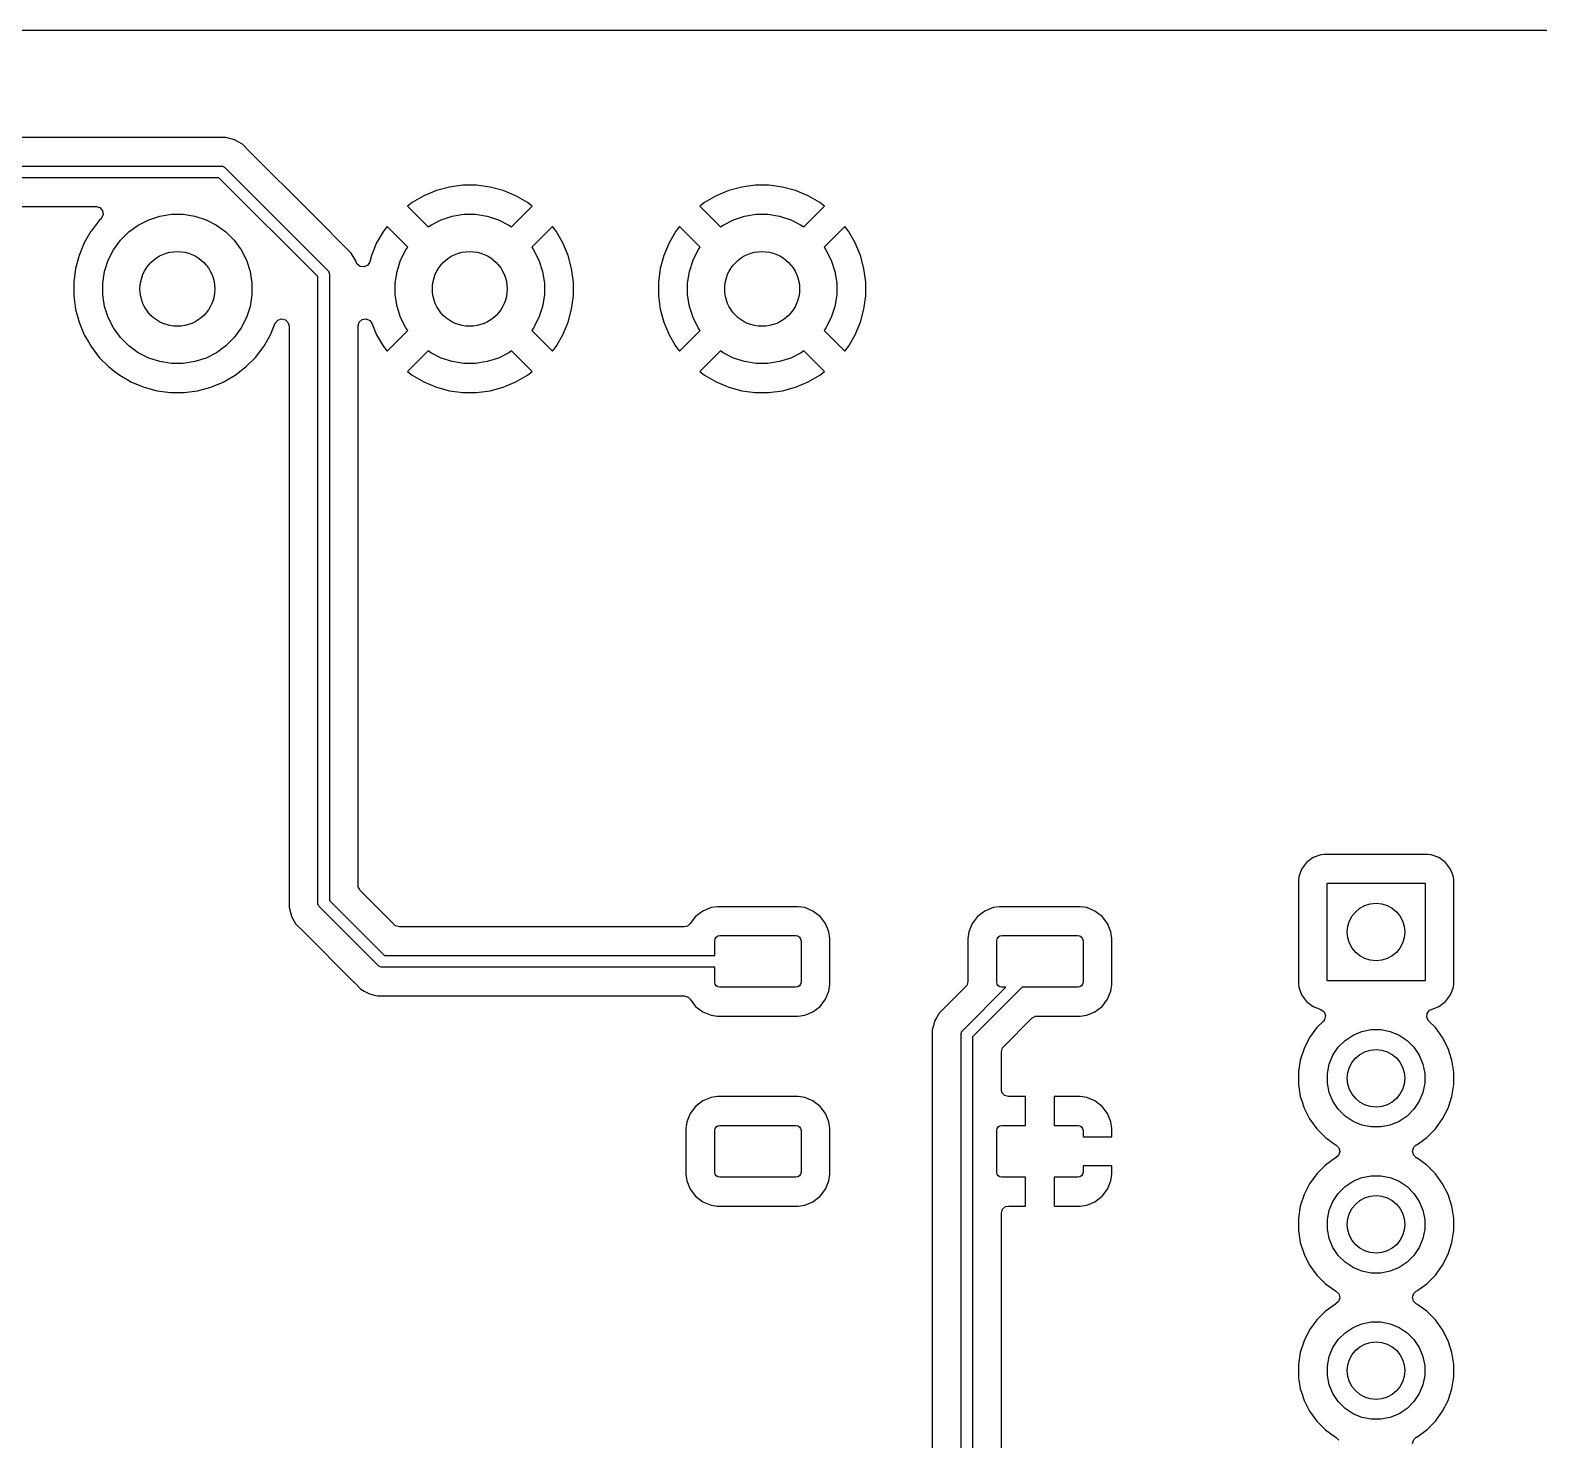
# Model space of a CAD drawing. Extents: x 82 to 229, y -139 to -91.
# Drawn here: x 137.4 to 163.61, y -115 to -90.5 of the extents above; entities that cross this region are included whole.
import ezdxf

# ---------------------------------------------------------------- set-up
doc = ezdxf.new("R2010")
doc.units = 0
doc.layers.add('BLACK', color=7, linetype='CONTINUOUS')

msp = doc.modelspace()

# ---------------------------------------------------------------- linework, layer by layer
at = {"layer": 'BLACK', "linetype": 'CONTINUOUS'}
for p, q in [((102.74, -90.5005), (229.3755, -90.5005)), ((140.629331, -92.3635), (126.832669, -92.3635)), ((140.629347, -92.363499), (140.629331, -92.3635)), ((140.636943, -92.363499), (140.629347, -92.363499)), ((140.795057, -92.363499), (140.636943, -92.363499)), ((140.947785, -92.404423), (140.795057, -92.363499)), ((140.9979, -92.433358), (140.947785, -92.404423)), ((140.997904, -92.433359), (140.9979, -92.433358)), ((140.997904, -92.43336), (140.997904, -92.433359)), ((141.084716, -92.48348), (140.997904, -92.43336)), ((141.084717, -92.483481), (141.084716, -92.48348)), ((141.203588, -92.602352), (141.084717, -92.483481)), ((141.20359, -92.602355), (141.203588, -92.602352)), ((142.295591, -93.694355), (141.20359, -92.602355)), ((126.746, -92.864), (140.716, -92.864)), ((140.716, -92.864), (140.735509, -92.865921)), ((140.735509, -92.865921), (140.771557, -92.880853)), ((140.771557, -92.880853), (140.786711, -92.893289)), ((140.786711, -92.893289), (142.564711, -94.67129)), ((140.674578, -93.064), (126.787422, -93.064)), ((142.394, -94.783421), (140.674578, -93.064)), ((144.454162, -93.28787), (144.23618, -93.37816)), ((144.682085, -93.226799), (144.454162, -93.28787)), ((144.916014, -93.196), (144.682085, -93.226799)), ((145.151985, -93.196), (144.916014, -93.196)), ((145.385914, -93.226799), (145.151985, -93.196)), ((145.613838, -93.28787), (145.385914, -93.226799)), ((145.831819, -93.37816), (145.613836, -93.28787)), ((145.613836, -93.28787), (145.613838, -93.28787)), ((149.534162, -93.28787), (149.31618, -93.37816)), ((149.762085, -93.226799), (149.534162, -93.28787)), ((149.996014, -93.196), (149.762085, -93.226799)), ((150.231985, -93.196), (149.996014, -93.196)), ((150.465914, -93.226799), (150.231985, -93.196)), ((150.693838, -93.28787), (150.465914, -93.226799)), ((150.911819, -93.37816), (150.693836, -93.28787)), ((150.693836, -93.28787), (150.693838, -93.28787)), ((136.288154, -93.5645), (138.539846, -93.5645)), ((138.539846, -93.5645), (138.606885, -93.584185)), ((144.031818, -93.49615), (143.950275, -93.55872)), ((143.950275, -93.55872), (143.950275, -93.558721)), ((143.950275, -93.558721), (144.310947, -93.919393)), ((144.031828, -93.496144), (144.031818, -93.49615)), ((144.236171, -93.378165), (144.031828, -93.496144)), ((144.23618, -93.37816), (144.236171, -93.378165)), ((145.757051, -93.919393), (146.117723, -93.558721)), ((145.831828, -93.378165), (145.831819, -93.37816)), ((146.036171, -93.496144), (145.831828, -93.378165)), ((146.036172, -93.496145), (146.036171, -93.496144)), ((146.117723, -93.558721), (146.036172, -93.496145)), ((149.111818, -93.49615), (149.030275, -93.55872)), ((149.030275, -93.55872), (149.030275, -93.558721)), ((149.030275, -93.558721), (149.390947, -93.919393)), ((149.111828, -93.496144), (149.111818, -93.49615)), ((149.316171, -93.378165), (149.111828, -93.496144)), ((149.31618, -93.37816), (149.316171, -93.378165)), ((150.837051, -93.919393), (151.197723, -93.558721)), ((150.911828, -93.378165), (150.911819, -93.37816)), ((151.116171, -93.496144), (150.911828, -93.378165)), ((151.116172, -93.496145), (151.116171, -93.496144)), ((151.197723, -93.558721), (151.116172, -93.496145)), ((138.597406, -93.806302), (138.45373, -93.993545)), ((138.597412, -93.806295), (138.597406, -93.806302)), ((138.627527, -93.776181), (138.597412, -93.806295)), ((138.606885, -93.584185), (138.65264, -93.636989)), ((138.633559, -93.769703), (138.627527, -93.776181)), ((138.662584, -93.706147), (138.633559, -93.769703)), ((138.65264, -93.636989), (138.662584, -93.706147)), ((139.274752, -93.887568), (139.456512, -93.794957)), ((139.456512, -93.794957), (139.650521, -93.731919)), ((139.650521, -93.731919), (139.852003, -93.700007)), ((139.852003, -93.700007), (140.055997, -93.700007)), ((140.055997, -93.700007), (140.257479, -93.731919)), ((140.257479, -93.731919), (140.451488, -93.794957)), ((140.451488, -93.794957), (140.633248, -93.887568)), ((142.974518, -94.373282), (142.295591, -93.694355)), ((144.354752, -93.887568), (144.536512, -93.794957)), ((144.536512, -93.794957), (144.730521, -93.731919)), ((144.730521, -93.731919), (144.932003, -93.700007)), ((144.932003, -93.700007), (145.135997, -93.700007)), ((145.135997, -93.700007), (145.337479, -93.731919)), ((145.337479, -93.731919), (145.531488, -93.794957)), ((145.531488, -93.794957), (145.713248, -93.887568)), ((149.434752, -93.887568), (149.616512, -93.794957)), ((149.616512, -93.794957), (149.810521, -93.731919)), ((149.810521, -93.731919), (150.012003, -93.700007)), ((150.012003, -93.700007), (150.215997, -93.700007)), ((150.215997, -93.700007), (150.417479, -93.731919)), ((150.417479, -93.731919), (150.611488, -93.794957)), ((150.611488, -93.794957), (150.793248, -93.887568)), ((138.446014, -94.006909), (138.335719, -94.197943)), ((138.453727, -93.99355), (138.446014, -94.006909)), ((138.45373, -93.993545), (138.453727, -93.993549)), ((138.453727, -93.993549), (138.453727, -93.99355)), ((138.965472, -94.151718), (139.109718, -94.007472)), ((139.109718, -94.007472), (139.274752, -93.887568)), ((140.633248, -93.887568), (140.798282, -94.007472)), ((140.798282, -94.007472), (140.942528, -94.151718)), ((143.534144, -93.993828), (143.416165, -94.198171)), ((143.53415, -93.993818), (143.534144, -93.993828)), ((143.59672, -93.912275), (143.53415, -93.993818)), ((143.596721, -93.912275), (143.59672, -93.912275)), ((143.957393, -94.272947), (143.596721, -93.912275)), ((144.310947, -93.919393), (144.354752, -93.887568)), ((145.713248, -93.887568), (145.757051, -93.919393)), ((146.471277, -93.912275), (146.110605, -94.272946)), ((146.533854, -93.993827), (146.471277, -93.912275)), ((146.533855, -93.993828), (146.533854, -93.993827)), ((146.651834, -94.198171), (146.533855, -93.993828)), ((148.614144, -93.993828), (148.496165, -94.198171)), ((148.61415, -93.993818), (148.614144, -93.993828)), ((148.67672, -93.912275), (148.61415, -93.993818)), ((148.676721, -93.912275), (148.67672, -93.912275)), ((149.037393, -94.272947), (148.676721, -93.912275)), ((149.390947, -93.919393), (149.434752, -93.887568)), ((150.793248, -93.887568), (150.837051, -93.919393)), ((151.551277, -93.912275), (151.190605, -94.272946)), ((151.613854, -93.993827), (151.551277, -93.912275)), ((151.613855, -93.993828), (151.613854, -93.993827)), ((151.731834, -94.198171), (151.613855, -93.993828)), ((138.335714, -94.197954), (138.245394, -94.416006)), ((138.335719, -94.197943), (138.335714, -94.197954)), ((138.752957, -94.498512), (138.845568, -94.316752)), ((138.845568, -94.316752), (138.965472, -94.151718)), ((140.942528, -94.151718), (141.062432, -94.316752)), ((141.062432, -94.316752), (141.155043, -94.498512)), ((143.41616, -94.19818), (143.325871, -94.41616)), ((143.416165, -94.198171), (143.41616, -94.19818)), ((143.832957, -94.498512), (143.925568, -94.316752)), ((143.925568, -94.316752), (143.957393, -94.272947)), ((146.110605, -94.272946), (146.142432, -94.316752)), ((146.142432, -94.316752), (146.235043, -94.498512)), ((146.651839, -94.19818), (146.651834, -94.198171)), ((146.742129, -94.416162), (146.651839, -94.19818)), ((148.49616, -94.19818), (148.40587, -94.416162)), ((148.496165, -94.198171), (148.49616, -94.19818)), ((148.912957, -94.498512), (149.005568, -94.316752)), ((149.005568, -94.316752), (149.037393, -94.272947)), ((151.190605, -94.272946), (151.222432, -94.316752)), ((151.222432, -94.316752), (151.315043, -94.498512)), ((151.731839, -94.19818), (151.731834, -94.198171)), ((151.822129, -94.416162), (151.731839, -94.19818)), ((138.245394, -94.416006), (138.184306, -94.643989)), ((138.689919, -94.692521), (138.752957, -94.498512)), ((141.155043, -94.498512), (141.218081, -94.692521)), ((142.974524, -94.37329), (142.974518, -94.373282)), ((143.053573, -94.510209), (142.974524, -94.37329)), ((143.053577, -94.510216), (143.053573, -94.510209)), ((143.057348, -94.524291), (143.053577, -94.510216)), ((143.074431, -94.561699), (143.057348, -94.524291)), ((143.128309, -94.606185), (143.074431, -94.561699)), ((143.197684, -94.61448), (143.128309, -94.606185)), ((143.260531, -94.583952), (143.197684, -94.61448)), ((143.296897, -94.524291), (143.260531, -94.583952)), ((143.325871, -94.41616), (143.296897, -94.524291)), ((143.769919, -94.692521), (143.832957, -94.498512)), ((146.235043, -94.498512), (146.298081, -94.692521)), ((146.8032, -94.644085), (146.742129, -94.416162)), ((148.40587, -94.416162), (148.344799, -94.644085)), ((148.849919, -94.692521), (148.912957, -94.498512)), ((151.315043, -94.498512), (151.378081, -94.692521)), ((151.8832, -94.644085), (151.822129, -94.416162)), ((138.153501, -94.877979), (138.1535, -94.877995)), ((138.1535, -94.877995), (138.1535, -95.114004)), ((138.184306, -94.643989), (138.153501, -94.877979)), ((138.658007, -94.894003), (138.689919, -94.692521)), ((138.658007, -95.097997), (138.658007, -94.894003)), ((141.218081, -94.692521), (141.249993, -94.894003)), ((141.249993, -94.894003), (141.249993, -95.097997)), ((142.394, -105.664), (142.394, -94.783421)), ((142.564711, -94.67129), (142.577147, -94.686443)), ((142.577147, -94.686443), (142.592079, -94.722491)), ((142.592079, -94.722491), (142.594, -94.742)), ((142.594, -94.742), (142.594, -105.622578)), ((143.738007, -94.894003), (143.769919, -94.692521)), ((143.738007, -95.097997), (143.738007, -94.894003)), ((146.298081, -94.692521), (146.329993, -94.894003)), ((146.329993, -94.894003), (146.329993, -95.097997)), ((146.833999, -94.878014), (146.8032, -94.644085)), ((146.834, -94.878028), (146.833999, -94.878014)), ((146.834, -95.113971), (146.834, -94.878028)), ((148.344799, -94.644085), (148.314, -94.878014)), ((148.314, -94.878014), (148.314, -95.113985)), ((148.818007, -94.894003), (148.849919, -94.692521)), ((148.818007, -95.097997), (148.818007, -94.894003)), ((151.378081, -94.692521), (151.409993, -94.894003)), ((151.409993, -94.894003), (151.409993, -95.097997)), ((151.913999, -94.878014), (151.8832, -94.644085)), ((151.914, -94.878028), (151.913999, -94.878014)), ((151.914, -95.113971), (151.914, -94.878028)), ((138.1535, -95.114004), (138.153501, -95.11402)), ((138.153501, -95.11402), (138.184293, -95.347914)), ((138.689919, -95.299479), (138.658007, -95.097997)), ((141.249993, -95.097997), (141.218081, -95.299479)), ((143.769919, -95.299479), (143.738007, -95.097997)), ((146.329993, -95.097997), (146.298081, -95.299479)), ((146.8032, -95.347914), (146.833999, -95.113985)), ((146.833999, -95.113985), (146.834, -95.113971)), ((148.314, -95.113985), (148.344799, -95.347914)), ((148.849919, -95.299479), (148.818007, -95.097997)), ((151.409993, -95.097997), (151.378081, -95.299479)), ((151.8832, -95.347914), (151.913999, -95.113985)), ((151.913999, -95.113985), (151.914, -95.113971)), ((138.184293, -95.347914), (138.184307, -95.348014)), ((138.184307, -95.348014), (138.185861, -95.353815)), ((138.185861, -95.353815), (138.245394, -95.575993)), ((138.752957, -95.493488), (138.689919, -95.299479)), ((141.218081, -95.299479), (141.155043, -95.493488)), ((143.832957, -95.493488), (143.769919, -95.299479)), ((146.298081, -95.299479), (146.235043, -95.493488)), ((146.742129, -95.575837), (146.8032, -95.347914)), ((148.344799, -95.347914), (148.40587, -95.575837)), ((148.912957, -95.493488), (148.849919, -95.299479)), ((151.378081, -95.299479), (151.315043, -95.493488)), ((151.822129, -95.575837), (151.8832, -95.347914)), ((138.245394, -95.575993), (138.335714, -95.794045)), ((138.845568, -95.675248), (138.752957, -95.493488)), ((138.965472, -95.840282), (138.845568, -95.675248)), ((141.062432, -95.675248), (140.942528, -95.840282)), ((141.155043, -95.493488), (141.062432, -95.675248)), ((141.572284, -95.794049), (141.654939, -95.594501)), ((141.654939, -95.594501), (141.69878, -95.540099)), ((141.69878, -95.540099), (141.765074, -95.518034)), ((141.765074, -95.518034), (141.832773, -95.535313)), ((141.832773, -95.535313), (141.880384, -95.58645)), ((141.880384, -95.58645), (141.8935, -95.641955)), ((141.8935, -95.641955), (141.8935, -105.57733)), ((143.0945, -95.640648), (143.114185, -95.573609)), ((143.0945, -105.363903), (143.0945, -95.640648)), ((143.114185, -95.573609), (143.166989, -95.527854)), ((143.166989, -95.527854), (143.236147, -95.51791)), ((143.236147, -95.51791), (143.299703, -95.546935)), ((143.299703, -95.546935), (143.333061, -95.593196)), ((143.333061, -95.593196), (143.41616, -95.793819)), ((143.925568, -95.675248), (143.832957, -95.493488)), ((143.957392, -95.719051), (143.925568, -95.675248)), ((146.142432, -95.675248), (146.110605, -95.719052)), ((146.235043, -95.493488), (146.142432, -95.675248)), ((146.651839, -95.793819), (146.742129, -95.575837)), ((148.40587, -95.575837), (148.49616, -95.793819)), ((149.005568, -95.675248), (148.912957, -95.493488)), ((149.037392, -95.719051), (149.005568, -95.675248)), ((151.222432, -95.675248), (151.190605, -95.719052)), ((151.315043, -95.493488), (151.222432, -95.675248)), ((151.731839, -95.793819), (151.822129, -95.575837)), ((138.335714, -95.794045), (138.335719, -95.794056)), ((138.335719, -95.794056), (138.406677, -95.916957)), ((138.406677, -95.916957), (138.453727, -95.99845)), ((139.109718, -95.984528), (138.965472, -95.840282)), ((140.942528, -95.840282), (140.798282, -95.984528)), ((141.454273, -95.99845), (141.572284, -95.794049)), ((143.41616, -95.793819), (143.416165, -95.793828)), ((143.416165, -95.793828), (143.534144, -95.998171)), ((143.596721, -96.079723), (143.957392, -95.719051)), ((146.110605, -95.719052), (146.471276, -96.079723)), ((146.53385, -95.998181), (146.651834, -95.793828)), ((146.651834, -95.793828), (146.651839, -95.793819)), ((148.49616, -95.793819), (148.496165, -95.793828)), ((148.496165, -95.793828), (148.614144, -95.998171)), ((148.676721, -96.079723), (149.037392, -95.719051)), ((151.190605, -95.719052), (151.551276, -96.079723)), ((151.61385, -95.998181), (151.731834, -95.793828)), ((151.731834, -95.793828), (151.731839, -95.793819)), ((138.453727, -95.99845), (138.453729, -95.998453)), ((138.453729, -95.998453), (138.45373, -95.998454)), ((138.45373, -95.998454), (138.597406, -96.185697)), ((138.597406, -96.185697), (138.597412, -96.185704)), ((138.597412, -96.185704), (138.764295, -96.352587)), ((139.274752, -96.104432), (139.109718, -95.984528)), ((139.456512, -96.197043), (139.274752, -96.104432)), ((139.650521, -96.260081), (139.456512, -96.197043)), ((140.451488, -96.197043), (140.257479, -96.260081)), ((140.633248, -96.104432), (140.451488, -96.197043)), ((140.798282, -95.984528), (140.633248, -96.104432)), ((141.143699, -96.352592), (141.310592, -96.185699)), ((141.310592, -96.185699), (141.454273, -95.99845)), ((143.534144, -95.998171), (143.534145, -95.998172)), ((143.534145, -95.998172), (143.596721, -96.079723)), ((144.310946, -96.072605), (143.950275, -96.433277)), ((144.354752, -96.104432), (144.310946, -96.072605)), ((144.536512, -96.197043), (144.354752, -96.104432)), ((144.730521, -96.260081), (144.536512, -96.197043)), ((145.531488, -96.197043), (145.337479, -96.260081)), ((145.713248, -96.104432), (145.531488, -96.197043)), ((145.757052, -96.072606), (145.713248, -96.104432)), ((146.117723, -96.433276), (145.757052, -96.072606)), ((146.471276, -96.079723), (146.471279, -96.079723)), ((146.471279, -96.079723), (146.53385, -95.998181)), ((148.614144, -95.998171), (148.614145, -95.998172)), ((148.614145, -95.998172), (148.676721, -96.079723)), ((149.390946, -96.072605), (149.030275, -96.433277)), ((149.434752, -96.104432), (149.390946, -96.072605)), ((149.616512, -96.197043), (149.434752, -96.104432)), ((149.810521, -96.260081), (149.616512, -96.197043)), ((150.611488, -96.197043), (150.417479, -96.260081)), ((150.793248, -96.104432), (150.611488, -96.197043)), ((150.837052, -96.072606), (150.793248, -96.104432)), ((151.197723, -96.433276), (150.837052, -96.072606)), ((151.551276, -96.079723), (151.551279, -96.079723)), ((151.551279, -96.079723), (151.61385, -95.998181)), ((138.764295, -96.352587), (138.764302, -96.352593)), ((138.764302, -96.352593), (138.874306, -96.437001)), ((138.874306, -96.437001), (138.95155, -96.496273)), ((139.852003, -96.291993), (139.650521, -96.260081)), ((140.055997, -96.291993), (139.852003, -96.291993)), ((140.257479, -96.260081), (140.055997, -96.291993)), ((140.95645, -96.496273), (141.143699, -96.352592)), ((143.950275, -96.433277), (144.031827, -96.495854)), ((144.932003, -96.291993), (144.730521, -96.260081)), ((145.135997, -96.291993), (144.932003, -96.291993)), ((145.337479, -96.260081), (145.135997, -96.291993)), ((146.036181, -96.49585), (146.117723, -96.433279)), ((146.117723, -96.433279), (146.117723, -96.433276)), ((149.030275, -96.433277), (149.111827, -96.495854)), ((150.012003, -96.291993), (149.810521, -96.260081)), ((150.215997, -96.291993), (150.012003, -96.291993)), ((150.417479, -96.260081), (150.215997, -96.291993)), ((151.116181, -96.49585), (151.197723, -96.433279)), ((151.197723, -96.433279), (151.197723, -96.433276)), ((138.95155, -96.496273), (139.082918, -96.572118)), ((139.082918, -96.572118), (139.155943, -96.61428)), ((139.155943, -96.61428), (139.155948, -96.614282)), ((139.155948, -96.614282), (139.155951, -96.614284)), ((139.155951, -96.614284), (139.374007, -96.704606)), ((139.374007, -96.704606), (139.601986, -96.765693)), ((140.306014, -96.765693), (140.533993, -96.704606)), ((140.533993, -96.704606), (140.752049, -96.614284)), ((140.752049, -96.614284), (140.95645, -96.496273)), ((144.031827, -96.495854), (144.031828, -96.495855)), ((144.031828, -96.495855), (144.236171, -96.613834)), ((144.236171, -96.613834), (144.23618, -96.613839)), ((144.23618, -96.613839), (144.454163, -96.704129)), ((144.454163, -96.704129), (144.454161, -96.704129)), ((144.454161, -96.704129), (144.682085, -96.7652)), ((145.385914, -96.7652), (145.613837, -96.704129)), ((145.613837, -96.704129), (145.831819, -96.613839)), ((145.831819, -96.613839), (145.831828, -96.613834)), ((145.831828, -96.613834), (146.036181, -96.49585)), ((149.111827, -96.495854), (149.111828, -96.495855)), ((149.111828, -96.495855), (149.316171, -96.613834)), ((149.316171, -96.613834), (149.31618, -96.613839)), ((149.31618, -96.613839), (149.534163, -96.704129)), ((149.534163, -96.704129), (149.534161, -96.704129)), ((149.534161, -96.704129), (149.762085, -96.7652)), ((150.465914, -96.7652), (150.693837, -96.704129)), ((150.693837, -96.704129), (150.911819, -96.613839)), ((150.911819, -96.613839), (150.911828, -96.613834)), ((150.911828, -96.613834), (151.116181, -96.49585)), ((139.601986, -96.765693), (139.835989, -96.7965)), ((139.835989, -96.7965), (139.835996, -96.7965)), ((139.835996, -96.7965), (140.072004, -96.7965)), ((140.072004, -96.7965), (140.072011, -96.7965)), ((140.072011, -96.7965), (140.306014, -96.765693)), ((144.682085, -96.7652), (144.916014, -96.795999)), ((144.916014, -96.795999), (144.916029, -96.796)), ((144.916029, -96.796), (145.151971, -96.796)), ((145.151971, -96.796), (145.151985, -96.795999)), ((145.151985, -96.795999), (145.385914, -96.7652)), ((149.762085, -96.7652), (149.996014, -96.795999)), ((149.996014, -96.795999), (149.996029, -96.796)), ((149.996029, -96.796), (150.231971, -96.796)), ((150.231971, -96.796), (150.231985, -96.795999)), ((150.231985, -96.795999), (150.465914, -96.7652)), ((159.824516, -104.827908), (159.689671, -104.878202)), ((159.884123, -104.821501), (159.824516, -104.827908)), ((159.884129, -104.8215), (159.884123, -104.821501)), ((161.679864, -104.8215), (159.884129, -104.8215)), ((161.679873, -104.8215), (161.679864, -104.8215)), ((161.679881, -104.8215), (161.679873, -104.8215)), ((161.679883, -104.821501), (161.679881, -104.8215)), ((161.739483, -104.827908), (161.679883, -104.821501)), ((161.874328, -104.878202), (161.739482, -104.827908)), ((161.739482, -104.827908), (161.739483, -104.827908)), ((159.488202, -105.079671), (159.437908, -105.214517)), ((159.488206, -105.079664), (159.488202, -105.079671)), ((159.574452, -104.964455), (159.488206, -105.079664)), ((159.574455, -104.964452), (159.574452, -104.964455)), ((159.689664, -104.878206), (159.574455, -104.964452)), ((159.689671, -104.878202), (159.689664, -104.878206)), ((161.874335, -104.878206), (161.874328, -104.878202)), ((161.989544, -104.964452), (161.874335, -104.878206)), ((161.989547, -104.964455), (161.989544, -104.964452)), ((162.075793, -105.079664), (161.989547, -104.964455)), ((162.075795, -105.079668), (162.075793, -105.079664)), ((162.075796, -105.079669), (162.075795, -105.079668)), ((162.126091, -105.214517), (162.075796, -105.079669)), ((143.097334, -105.390261), (143.0945, -105.363903)), ((159.431501, -105.274123), (159.4315, -105.274135)), ((159.4315, -105.274135), (159.4315, -107.06987)), ((159.437908, -105.214517), (159.431501, -105.274116)), ((159.431501, -105.274116), (159.431501, -105.274123)), ((159.932, -107.022), (159.932, -105.322)), ((159.932, -105.322), (161.632, -105.322)), ((161.632, -105.322), (161.632, -107.022)), ((162.132499, -105.274128), (162.126091, -105.214517)), ((162.1325, -107.069873), (162.132499, -105.274128)), ((141.8935, -105.57733), (141.893499, -105.577348)), ((141.893499, -105.577348), (141.893499, -105.743054)), ((142.594, -105.622578), (143.553421, -106.582)), ((143.098631, -105.392637), (143.097334, -105.390261)), ((143.099523, -105.398838), (143.098631, -105.392637)), ((143.116115, -105.424656), (143.099523, -105.398838)), ((143.130819, -105.451584), (143.116115, -105.424656)), ((143.724416, -106.045181), (143.130819, -105.451584)), ((141.893499, -105.743054), (141.893498, -105.743054)), ((141.893498, -105.743054), (141.894475, -105.746699)), ((141.894475, -105.746699), (141.934423, -105.895785)), ((141.934423, -105.895785), (141.934424, -105.895787)), ((141.934424, -105.895787), (141.934423, -105.895787)), ((141.934423, -105.895787), (141.937348, -105.900852)), ((141.937348, -105.900852), (141.937349, -105.900853)), ((141.937349, -105.900853), (142.013477, -106.032712)), ((142.395921, -105.683509), (142.394, -105.664)), ((142.410853, -105.719557), (142.395921, -105.683509)), ((142.423289, -105.734711), (142.410853, -105.719557)), ((143.441289, -106.75271), (142.423289, -105.734711)), ((148.958851, -105.900851), (148.8642, -106.024202)), ((149.082202, -105.8062), (148.958851, -105.900851)), ((149.082205, -105.806198), (149.082202, -105.806199)), ((149.082202, -105.806199), (149.082202, -105.8062)), ((149.225848, -105.746699), (149.082205, -105.806198)), ((149.225857, -105.746696), (149.225848, -105.746699)), ((149.341296, -105.7315), (149.225857, -105.746696)), ((150.738701, -105.7315), (149.341296, -105.7315)), ((150.854149, -105.746698), (150.738701, -105.7315)), ((150.854151, -105.746699), (150.854149, -105.746698)), ((150.997794, -105.806198), (150.854151, -105.746699)), ((150.997798, -105.8062), (150.997794, -105.806198)), ((151.121149, -105.900851), (150.997798, -105.8062)), ((151.2158, -106.024202), (151.121149, -105.900851)), ((153.858851, -105.900851), (153.785521, -105.996417)), ((153.982202, -105.8062), (153.858851, -105.900851)), ((153.982205, -105.806198), (153.982202, -105.806199)), ((153.982202, -105.806199), (153.982202, -105.8062)), ((154.125848, -105.746699), (153.982205, -105.806198)), ((154.125857, -105.746696), (154.125848, -105.746699)), ((154.241296, -105.7315), (154.125857, -105.746696)), ((155.638701, -105.7315), (154.241296, -105.7315)), ((155.754149, -105.746698), (155.638701, -105.7315)), ((155.754151, -105.746699), (155.754149, -105.746698)), ((155.897794, -105.806198), (155.754151, -105.746699)), ((155.897798, -105.8062), (155.897794, -105.806198)), ((156.021149, -105.900851), (155.897798, -105.8062)), ((156.1158, -106.024202), (156.021149, -105.900851)), ((142.013477, -106.032712), (142.013481, -106.032717)), ((142.013481, -106.032717), (142.132349, -106.151585)), ((142.132349, -106.151585), (142.132355, -106.15159)), ((142.132355, -106.15159), (143.027139, -107.046374)), ((143.745058, -106.061815), (143.724416, -106.045181)), ((143.812097, -106.0815), (143.745058, -106.061815)), ((148.759528, -106.0815), (143.812097, -106.0815)), ((148.816358, -106.067711), (148.759528, -106.0815)), ((148.857017, -106.028934), (148.816358, -106.067711)), ((148.859253, -106.03065), (148.857017, -106.028934)), ((148.864199, -106.024204), (148.859253, -106.03065)), ((148.8642, -106.024202), (148.864199, -106.024204)), ((151.275301, -106.167849), (151.2158, -106.024202)), ((153.764198, -106.024205), (153.704699, -106.167848)), ((153.785521, -105.996417), (153.764198, -106.024205)), ((156.175301, -106.167849), (156.1158, -106.024202)), ((149.29, -106.322), (149.296851, -106.287558)), ((149.29, -106.582), (149.29, -106.322)), ((149.296851, -106.287558), (149.31636, -106.25836)), ((149.31636, -106.25836), (149.345558, -106.238851)), ((149.345558, -106.238851), (149.38, -106.232)), ((149.38, -106.232), (150.7, -106.232)), ((150.7, -106.232), (150.734442, -106.238851)), ((150.734442, -106.238851), (150.76364, -106.25836)), ((150.76364, -106.25836), (150.783149, -106.287558)), ((150.783149, -106.287558), (150.79, -106.322)), ((150.79, -106.322), (150.79, -107.042)), ((151.275301, -106.16785), (151.275301, -106.167849)), ((151.275303, -106.167857), (151.275301, -106.16785)), ((151.290499, -106.283296), (151.275303, -106.167857)), ((151.290499, -106.283298), (151.290499, -106.283296)), ((151.290499, -106.2833), (151.290499, -106.283298)), ((151.2905, -107.080701), (151.290499, -106.2833)), ((153.704698, -106.16785), (153.6895, -106.283298)), ((153.6895, -106.283298), (153.6895, -107.031901)), ((153.704699, -106.167848), (153.704698, -106.16785)), ((154.19, -106.322), (154.196851, -106.287558)), ((154.19, -107.042), (154.19, -106.322)), ((154.196851, -106.287558), (154.21636, -106.25836)), ((154.21636, -106.25836), (154.245558, -106.238851)), ((154.245558, -106.238851), (154.28, -106.232)), ((154.28, -106.232), (155.6, -106.232)), ((155.6, -106.232), (155.634442, -106.238851)), ((155.634442, -106.238851), (155.66364, -106.25836)), ((155.66364, -106.25836), (155.683149, -106.287558)), ((155.683149, -106.287558), (155.69, -106.322)), ((155.69, -106.322), (155.69, -107.042)), ((156.175301, -106.16785), (156.175301, -106.167849)), ((156.175303, -106.167857), (156.175301, -106.16785)), ((156.190499, -106.283296), (156.175303, -106.167857)), ((156.190499, -106.283298), (156.190499, -106.283296)), ((156.190499, -106.2833), (156.190499, -106.283298)), ((156.1905, -107.080701), (156.190499, -106.2833)), ((143.553421, -106.582), (149.29, -106.582)), ((143.456442, -106.765147), (143.441289, -106.75271)), ((143.467, -106.76952), (143.456442, -106.765147)), ((143.492491, -106.780079), (143.467, -106.76952)), ((143.512, -106.782), (143.492491, -106.780079)), ((149.29, -106.782), (143.512, -106.782)), ((149.29, -107.042), (149.29, -106.782)), ((143.027139, -107.046374), (143.027149, -107.046385)), ((143.027149, -107.046385), (143.031479, -107.050715)), ((143.031479, -107.050715), (143.03148, -107.050716)), ((143.03148, -107.050716), (143.143284, -107.16252)), ((143.143284, -107.16252), (143.143286, -107.162521)), ((143.143286, -107.162521), (143.14329, -107.162524)), ((143.14329, -107.162524), (143.201535, -107.196151)), ((143.201535, -107.196151), (143.280216, -107.241577)), ((149.296851, -107.076442), (149.29, -107.042)), ((149.31636, -107.10564), (149.296851, -107.076442)), ((149.345558, -107.125149), (149.31636, -107.10564)), ((149.38, -107.132), (149.345558, -107.125149)), ((150.7, -107.132), (149.38, -107.132)), ((150.734442, -107.125149), (150.7, -107.132)), ((150.76364, -107.10564), (150.734442, -107.125149)), ((150.783149, -107.076442), (150.76364, -107.10564)), ((150.79, -107.042), (150.783149, -107.076442)), ((151.2158, -107.339798), (151.275301, -107.196151)), ((151.275301, -107.196151), (151.2905, -107.080701)), ((153.653181, -107.119582), (153.301286, -107.471478)), ((153.599289, -107.881289), (154.348578, -107.132)), ((153.669815, -107.09894), (153.653181, -107.119582)), ((153.6895, -107.031901), (153.669815, -107.09894)), ((154.631422, -107.132), (153.77, -107.993422)), ((154.196851, -107.076442), (154.19, -107.042)), ((154.21636, -107.10564), (154.196851, -107.076442)), ((154.245558, -107.125149), (154.21636, -107.10564)), ((154.28, -107.132), (154.245558, -107.125149)), ((154.348578, -107.132), (154.28, -107.132)), ((155.6, -107.132), (154.631422, -107.132)), ((155.634442, -107.125149), (155.6, -107.132)), ((155.66364, -107.10564), (155.634442, -107.125149)), ((155.683149, -107.076442), (155.66364, -107.10564)), ((155.69, -107.042), (155.683149, -107.076442)), ((156.1158, -107.339798), (156.175301, -107.196151)), ((156.175301, -107.196151), (156.1905, -107.080701)), ((159.4315, -107.06987), (159.431501, -107.069876)), ((159.431501, -107.069876), (159.437908, -107.129483)), ((159.437908, -107.129483), (159.488202, -107.264328)), ((161.632, -107.022), (159.932, -107.022)), ((162.075796, -107.264331), (162.126091, -107.129483)), ((162.126091, -107.129483), (162.1325, -107.069873)), ((143.280216, -107.241577), (143.375309, -107.267057)), ((143.375309, -107.267057), (143.432942, -107.2825)), ((143.432942, -107.2825), (143.432943, -107.2825)), ((143.432943, -107.2825), (148.759528, -107.2825)), ((148.759528, -107.2825), (148.826567, -107.302185)), ((148.826567, -107.302185), (148.857536, -107.334667)), ((148.857536, -107.334667), (148.859253, -107.33335)), ((148.859253, -107.33335), (148.864198, -107.339794)), ((148.864198, -107.339794), (148.8642, -107.339798)), ((148.8642, -107.339798), (148.958851, -107.463149)), ((148.958851, -107.463149), (149.082202, -107.5578)), ((150.997798, -107.5578), (151.121149, -107.463149)), ((151.121149, -107.463149), (151.2158, -107.339798)), ((153.301286, -107.471478), (153.189482, -107.583281)), ((155.897798, -107.5578), (156.021149, -107.463149)), ((156.021149, -107.463149), (156.1158, -107.339798)), ((159.488202, -107.264328), (159.488206, -107.264335)), ((159.488206, -107.264335), (159.574452, -107.379544)), ((159.574452, -107.379544), (159.574455, -107.379547)), ((159.574455, -107.379547), (159.689664, -107.465793)), ((159.689664, -107.465793), (159.689671, -107.465797)), ((159.689671, -107.465797), (159.821082, -107.51481)), ((161.742915, -107.51481), (161.874331, -107.465796)), ((161.874331, -107.465796), (161.989546, -107.379546)), ((161.989546, -107.379546), (162.075796, -107.264331)), ((149.082202, -107.5578), (149.225849, -107.617301)), ((149.225849, -107.617301), (149.341299, -107.6325)), ((149.341299, -107.6325), (150.7387, -107.632499)), ((150.7387, -107.632499), (150.738703, -107.632499)), ((150.738703, -107.632499), (150.854142, -107.617303)), ((150.854142, -107.617303), (150.854146, -107.617301)), ((150.854146, -107.617301), (150.854151, -107.617301)), ((150.854151, -107.617301), (150.997798, -107.5578)), ((153.110423, -107.720213), (153.089961, -107.796579)), ((153.110424, -107.720212), (153.110423, -107.720213)), ((153.144082, -107.661914), (153.110424, -107.720212)), ((153.144083, -107.661914), (153.144082, -107.661914)), ((153.18948, -107.583284), (153.144083, -107.661914)), ((153.189482, -107.583281), (153.18948, -107.583283)), ((153.18948, -107.583283), (153.18948, -107.583284)), ((154.306815, -108.164419), (154.802416, -107.668817)), ((154.802416, -107.668817), (154.863739, -107.635333)), ((154.863739, -107.635333), (154.890097, -107.632499)), ((154.890097, -107.632499), (155.638703, -107.632499)), ((155.638703, -107.632499), (155.754142, -107.617303)), ((155.754142, -107.617303), (155.754146, -107.617301)), ((155.754146, -107.617301), (155.754151, -107.617301)), ((155.754151, -107.617301), (155.897798, -107.5578)), ((159.865431, -107.718673), (159.751889, -107.832215)), ((159.821082, -107.51481), (159.877016, -107.556681)), ((159.886582, -107.690418), (159.865431, -107.718673)), ((159.877016, -107.556681), (159.901433, -107.622145)), ((159.901433, -107.622145), (159.886582, -107.690418)), ((161.665084, -107.65735), (161.670068, -107.587658)), ((161.698569, -107.718673), (161.665084, -107.65735)), ((161.670068, -107.587658), (161.71194, -107.531725)), ((161.812109, -107.832213), (161.698569, -107.718673)), ((161.71194, -107.531725), (161.742915, -107.51481)), ((153.089961, -107.796579), (153.069499, -107.872943)), ((153.069499, -107.872943), (153.069499, -107.872945)), ((153.069499, -107.872945), (153.069499, -108.041046)), ((153.57, -107.952), (153.571921, -107.932491)), ((153.57, -117.814578), (153.57, -107.952)), ((153.571921, -107.932491), (153.586853, -107.896443)), ((153.586853, -107.896443), (153.599289, -107.881289)), ((153.77, -107.993422), (153.77, -117.856)), ((159.751889, -107.832215), (159.626951, -108.004179)), ((160.242766, -108.054941), (160.381313, -107.962367)), ((160.381313, -107.962367), (160.535258, -107.898601)), ((160.535258, -107.898601), (160.698685, -107.866093)), ((160.698685, -107.866093), (160.865315, -107.866093)), ((160.865315, -107.866093), (161.028742, -107.898601)), ((161.028742, -107.898601), (161.182687, -107.962367)), ((161.182687, -107.962367), (161.321234, -108.054941)), ((161.937048, -108.004179), (161.812109, -107.832213)), ((153.069499, -108.041046), (153.0695, -108.041059)), ((153.0695, -108.041059), (153.0695, -117.555903)), ((154.2705, -108.252096), (154.290185, -108.185057)), ((154.2705, -108.908), (154.2705, -108.252096)), ((154.290185, -108.185057), (154.306815, -108.164419)), ((159.530444, -108.193585), (159.464753, -108.39576)), ((159.626951, -108.004179), (159.530444, -108.193585)), ((160.032367, -108.311313), (160.124941, -108.172766)), ((160.124941, -108.172766), (160.242766, -108.054941)), ((161.321234, -108.054941), (161.439059, -108.172766)), ((161.439059, -108.172766), (161.531633, -108.311313)), ((161.937049, -108.004181), (161.937048, -108.004179)), ((161.937051, -108.004184), (161.937049, -108.004181)), ((162.033557, -108.193588), (161.937051, -108.004184)), ((162.099246, -108.395757), (162.033557, -108.193588)), ((159.464753, -108.39576), (159.433479, -108.593218)), ((159.936093, -108.628685), (159.968601, -108.465258)), ((159.968601, -108.465258), (160.032367, -108.311313)), ((161.531633, -108.311313), (161.595399, -108.465258)), ((161.595399, -108.465258), (161.627907, -108.628685)), ((162.1325, -108.605713), (162.099246, -108.395757)), ((159.433479, -108.593218), (159.4315, -108.605713)), ((159.4315, -108.605713), (159.4315, -108.818287)), ((159.936093, -108.795315), (159.936093, -108.628685)), ((161.627907, -108.628685), (161.627907, -108.795315)), ((162.1325, -108.818287), (162.1325, -108.605713)), ((149.225848, -109.046699), (149.082205, -109.106198)), ((149.225857, -109.046696), (149.225848, -109.046699)), ((149.341296, -109.0315), (149.225857, -109.046696)), ((150.738701, -109.0315), (149.341296, -109.0315)), ((150.854149, -109.046698), (150.738701, -109.0315)), ((150.854151, -109.046699), (150.854149, -109.046698)), ((150.997794, -109.106198), (150.854151, -109.046699)), ((154.281706, -108.959511), (154.2705, -108.908)), ((154.327461, -109.012315), (154.281706, -108.959511)), ((154.3945, -109.032), (154.327461, -109.012315)), ((154.69, -109.032), (154.3945, -109.032)), ((154.69, -109.532), (154.69, -109.032)), ((155.638671, -109.032), (155.19, -109.032)), ((155.19, -109.032), (155.19, -109.532)), ((155.754019, -109.047185), (155.638671, -109.032)), ((155.754024, -109.047187), (155.754019, -109.047185)), ((155.897541, -109.106633), (155.754024, -109.047187)), ((159.4315, -108.818287), (159.464754, -109.028243)), ((159.464754, -109.028243), (159.490083, -109.106198)), ((159.968601, -108.958742), (159.936093, -108.795315)), ((160.032367, -109.112687), (159.968601, -108.958742)), ((161.595399, -108.958742), (161.531633, -109.112687)), ((161.627907, -108.795315), (161.595399, -108.958742)), ((162.033557, -109.230412), (162.099246, -109.028243)), ((162.099246, -109.028243), (162.1325, -108.818287)), ((148.958851, -109.200851), (148.864198, -109.324205)), ((149.082205, -109.106198), (148.958851, -109.200851)), ((150.997798, -109.1062), (150.997794, -109.106198)), ((151.121149, -109.200851), (150.997798, -109.1062)), ((151.2158, -109.324202), (151.121149, -109.200851)), ((156.020792, -109.201207), (155.897541, -109.106633)), ((156.115366, -109.324457), (156.020792, -109.201207)), ((159.490083, -109.106198), (159.530444, -109.230414)), ((159.530444, -109.230414), (159.626951, -109.41982)), ((160.124941, -109.251234), (160.032367, -109.112687)), ((160.242766, -109.369059), (160.124941, -109.251234)), ((161.439059, -109.251234), (161.321234, -109.369059)), ((161.531633, -109.112687), (161.439059, -109.251234)), ((161.937051, -109.419816), (162.033557, -109.230412)), ((148.804698, -109.46785), (148.7895, -109.583298)), ((148.804699, -109.467848), (148.804698, -109.46785)), ((148.864198, -109.324205), (148.804699, -109.467848)), ((149.296851, -109.587558), (149.31636, -109.55836)), ((149.31636, -109.55836), (149.345558, -109.538851)), ((149.345558, -109.538851), (149.38, -109.532)), ((149.38, -109.532), (150.7, -109.532)), ((150.7, -109.532), (150.734442, -109.538851)), ((150.734442, -109.538851), (150.76364, -109.55836)), ((150.76364, -109.55836), (150.783149, -109.587558)), ((151.275301, -109.467849), (151.2158, -109.324202)), ((151.275301, -109.46785), (151.275301, -109.467849)), ((151.275303, -109.467857), (151.275301, -109.46785)), ((151.290499, -109.583296), (151.275303, -109.467857)), ((154.196851, -109.587558), (154.21636, -109.55836)), ((154.21636, -109.55836), (154.245558, -109.538851)), ((154.245558, -109.538851), (154.28, -109.532)), ((154.28, -109.532), (154.69, -109.532)), ((155.19, -109.532), (155.6, -109.532)), ((155.6, -109.532), (155.634442, -109.538851)), ((155.634442, -109.538851), (155.66364, -109.55836)), ((155.66364, -109.55836), (155.683149, -109.587558)), ((156.115366, -109.324458), (156.115366, -109.324457)), ((156.174812, -109.467975), (156.115366, -109.324458)), ((156.174814, -109.46798), (156.174812, -109.467975)), ((156.19, -109.583329), (156.174814, -109.46798)), ((159.626951, -109.41982), (159.75189, -109.591786)), ((160.381313, -109.461633), (160.242766, -109.369059)), ((160.535258, -109.525399), (160.381313, -109.461633)), ((160.698685, -109.557907), (160.535258, -109.525399)), ((160.865315, -109.557907), (160.698685, -109.557907)), ((161.028742, -109.525399), (160.865315, -109.557907)), ((161.182687, -109.461633), (161.028742, -109.525399)), ((161.321234, -109.369059), (161.182687, -109.461633)), ((161.812109, -109.591786), (161.937048, -109.41982)), ((161.937047, -109.41982), (161.937051, -109.419816)), ((161.937048, -109.41982), (161.937047, -109.41982)), ((148.7895, -109.583298), (148.7895, -110.380703)), ((149.29, -109.622), (149.296851, -109.587558)), ((149.29, -110.342), (149.29, -109.622)), ((150.783149, -109.587558), (150.79, -109.622)), ((150.79, -109.622), (150.79, -110.342)), ((151.290499, -109.583298), (151.290499, -109.583296)), ((151.290499, -109.5833), (151.290499, -109.583298)), ((151.2905, -110.380701), (151.290499, -109.5833)), ((154.19, -109.622), (154.196851, -109.587558)), ((154.19, -110.342), (154.19, -109.622)), ((155.683149, -109.587558), (155.69, -109.622)), ((155.69, -109.622), (155.69, -109.732)), ((155.69, -109.732), (156.19, -109.732)), ((156.19, -109.732), (156.19, -109.583329)), ((159.75189, -109.591786), (159.902213, -109.742109)), ((159.902213, -109.742109), (160.074182, -109.86705)), ((161.511789, -109.851086), (161.661786, -109.742109)), ((161.661786, -109.742109), (161.661788, -109.742106)), ((161.661788, -109.742106), (161.661792, -109.742104)), ((161.661792, -109.742104), (161.812104, -109.591792)), ((161.812104, -109.591792), (161.812106, -109.591788)), ((161.812106, -109.591788), (161.812109, -109.591786)), ((160.074182, -110.096949), (159.902213, -110.22189)), ((160.074182, -109.86705), (160.082946, -109.871516)), ((160.082946, -110.092484), (160.074182, -110.096949)), ((160.082946, -109.871516), (160.133742, -109.919491)), ((160.127998, -110.053447), (160.082946, -110.092484)), ((160.150536, -109.987312), (160.127998, -110.053447)), ((160.133742, -109.919491), (160.150536, -109.987312)), ((161.413463, -109.976692), (161.435999, -109.910556)), ((161.430259, -110.044512), (161.413463, -109.976692)), ((161.481054, -110.092485), (161.430259, -110.044512)), ((161.435999, -109.910556), (161.481054, -109.871515)), ((161.481054, -109.871515), (161.489816, -109.867051)), ((161.489115, -110.096591), (161.481054, -110.092485)), ((161.48982, -110.096951), (161.489115, -110.096591)), ((161.489816, -109.867051), (161.511789, -109.851086)), ((161.661786, -110.22189), (161.48982, -110.096951)), ((149.296851, -110.376442), (149.29, -110.342)), ((150.79, -110.342), (150.783149, -110.376442)), ((154.196851, -110.376442), (154.19, -110.342)), ((155.69, -110.342), (155.683149, -110.376442)), ((156.19, -110.232), (155.69, -110.232)), ((155.69, -110.232), (155.69, -110.342)), ((156.19, -110.38067), (156.19, -110.232)), ((159.902213, -110.22189), (159.75189, -110.372213)), ((161.812109, -110.372213), (161.661786, -110.22189)), ((148.7895, -110.380703), (148.804696, -110.496142)), ((148.804696, -110.496142), (148.804699, -110.496151)), ((148.804699, -110.496151), (148.864093, -110.639541)), ((149.31636, -110.40564), (149.296851, -110.376442)), ((149.345558, -110.425149), (149.31636, -110.40564)), ((149.38, -110.432), (149.345558, -110.425149)), ((150.7, -110.432), (149.38, -110.432)), ((150.734442, -110.425149), (150.7, -110.432)), ((150.76364, -110.40564), (150.734442, -110.425149)), ((150.783149, -110.376442), (150.76364, -110.40564)), ((151.2158, -110.639798), (151.275301, -110.496151)), ((151.275301, -110.496151), (151.2905, -110.380701)), ((154.21636, -110.40564), (154.196851, -110.376442)), ((154.245558, -110.425149), (154.21636, -110.40564)), ((154.28, -110.432), (154.245558, -110.425149)), ((154.69, -110.432), (154.28, -110.432)), ((154.69, -110.932), (154.69, -110.432)), ((155.6, -110.432), (155.19, -110.432)), ((155.19, -110.432), (155.19, -110.932)), ((155.634442, -110.425149), (155.6, -110.432)), ((155.66364, -110.40564), (155.634442, -110.425149)), ((155.683149, -110.376442), (155.66364, -110.40564)), ((156.115366, -110.639541), (156.174812, -110.496024)), ((156.174812, -110.496024), (156.174814, -110.496019)), ((156.174814, -110.496019), (156.19, -110.38067)), ((159.626951, -110.544179), (159.530444, -110.733585)), ((159.75189, -110.372213), (159.626951, -110.544179)), ((160.124941, -110.712766), (160.242766, -110.594941)), ((160.242766, -110.594941), (160.381313, -110.502367)), ((160.381313, -110.502367), (160.535258, -110.438601)), ((160.535258, -110.438601), (160.698685, -110.406093)), ((160.698685, -110.406093), (160.865315, -110.406093)), ((160.865315, -110.406093), (161.028742, -110.438601)), ((161.028742, -110.438601), (161.182687, -110.502367)), ((161.182687, -110.502367), (161.321234, -110.594941)), ((161.321234, -110.594941), (161.439059, -110.712766)), ((161.937048, -110.544179), (161.812109, -110.372213)), ((161.937049, -110.544181), (161.937048, -110.544179)), ((161.937051, -110.544184), (161.937049, -110.544181)), ((162.033557, -110.733588), (161.937051, -110.544184)), ((148.864093, -110.639541), (148.8642, -110.639798)), ((148.8642, -110.639798), (148.958851, -110.763149)), ((148.958851, -110.763149), (149.082202, -110.8578)), ((149.082202, -110.8578), (149.225849, -110.917301)), ((150.854151, -110.917301), (150.997798, -110.8578)), ((150.997798, -110.8578), (151.121149, -110.763149)), ((151.121149, -110.763149), (151.2158, -110.639798)), ((155.754024, -110.916812), (155.897541, -110.857366)), ((155.897541, -110.857366), (155.897542, -110.857366)), ((155.897542, -110.857366), (156.020792, -110.762792)), ((156.020792, -110.762792), (156.115366, -110.639542)), ((156.115366, -110.639542), (156.115366, -110.639541)), ((159.530444, -110.733585), (159.464753, -110.93576)), ((159.968601, -111.005258), (160.032367, -110.851313)), ((160.032367, -110.851313), (160.124941, -110.712766)), ((161.439059, -110.712766), (161.531633, -110.851313)), ((161.531633, -110.851313), (161.595399, -111.005258)), ((162.099246, -110.935757), (162.033557, -110.733588)), ((149.225849, -110.917301), (149.341299, -110.9325)), ((149.341299, -110.9325), (150.7387, -110.932499)), ((150.7387, -110.932499), (150.738703, -110.932499)), ((150.738703, -110.932499), (150.854142, -110.917303)), ((150.854142, -110.917303), (150.854146, -110.917301)), ((150.854146, -110.917301), (150.854151, -110.917301)), ((154.2705, -111.056), (154.290185, -110.988961)), ((154.2705, -117.76933), (154.2705, -111.056)), ((154.290185, -110.988961), (154.342989, -110.943206)), ((154.342989, -110.943206), (154.3945, -110.932)), ((154.3945, -110.932), (154.69, -110.932)), ((155.19, -110.932), (155.638671, -110.932)), ((155.638671, -110.932), (155.754019, -110.916814)), ((155.754019, -110.916814), (155.754024, -110.916812)), ((159.464753, -110.93576), (159.4315, -111.145713)), ((159.4315, -111.145713), (159.4315, -111.358286)), ((159.936093, -111.168685), (159.968601, -111.005258)), ((161.595399, -111.005258), (161.627907, -111.168685)), ((162.1325, -111.145713), (162.099246, -110.935757)), ((162.1325, -111.358287), (162.1325, -111.145713)), ((159.4315, -111.358286), (159.464753, -111.568239)), ((159.936093, -111.335315), (159.936093, -111.168685)), ((159.968601, -111.498742), (159.936093, -111.335315)), ((161.627907, -111.335315), (161.595399, -111.498742)), ((161.627907, -111.168685), (161.627907, -111.335315)), ((162.099246, -111.568243), (162.1325, -111.358287)), ((159.464753, -111.568239), (159.530444, -111.770414)), ((160.032367, -111.652687), (159.968601, -111.498742)), ((160.124941, -111.791234), (160.032367, -111.652687)), ((161.531633, -111.652687), (161.439059, -111.791234)), ((161.595399, -111.498742), (161.531633, -111.652687)), ((162.033557, -111.770412), (162.099246, -111.568243)), ((159.530444, -111.770414), (159.626951, -111.95982)), ((160.242766, -111.909059), (160.124941, -111.791234)), ((160.381313, -112.001633), (160.242766, -111.909059)), ((161.321234, -111.909059), (161.182687, -112.001633)), ((161.439059, -111.791234), (161.321234, -111.909059)), ((161.937051, -111.959816), (162.033557, -111.770412)), ((159.626951, -111.95982), (159.75189, -112.131786)), ((159.75189, -112.131786), (159.902213, -112.282109)), ((160.535258, -112.065399), (160.381313, -112.001633)), ((160.698685, -112.097907), (160.535258, -112.065399)), ((160.865315, -112.097907), (160.698685, -112.097907)), ((161.028742, -112.065399), (160.865315, -112.097907)), ((161.182687, -112.001633), (161.028742, -112.065399)), ((161.661792, -112.282104), (161.812104, -112.131792)), ((161.812104, -112.131792), (161.812106, -112.131788)), ((161.812106, -112.131788), (161.812109, -112.131786)), ((161.812109, -112.131786), (161.937048, -111.95982)), ((161.937047, -111.95982), (161.937051, -111.959816)), ((161.937048, -111.95982), (161.937047, -111.95982)), ((159.902213, -112.282109), (160.074182, -112.40705)), ((160.074182, -112.40705), (160.082946, -112.411516)), ((160.082946, -112.411516), (160.133742, -112.459491)), ((161.413463, -112.516692), (161.435999, -112.450556)), ((161.435999, -112.450556), (161.481054, -112.411515)), ((161.481054, -112.411515), (161.489816, -112.407051)), ((161.489816, -112.407051), (161.523309, -112.382717)), ((161.523309, -112.382717), (161.661786, -112.282109)), ((161.661786, -112.282109), (161.661788, -112.282106)), ((161.661788, -112.282106), (161.661792, -112.282104)), ((160.074182, -112.636949), (159.902213, -112.76189)), ((160.082946, -112.632484), (160.074182, -112.636949)), ((160.127998, -112.593447), (160.082946, -112.632484)), ((160.150536, -112.527312), (160.127998, -112.593447)), ((160.133742, -112.459491), (160.150536, -112.527312)), ((161.430259, -112.584512), (161.413463, -112.516692)), ((161.481054, -112.632485), (161.430259, -112.584512)), ((161.489115, -112.636591), (161.481054, -112.632485)), ((161.48982, -112.636951), (161.489115, -112.636591)), ((161.661786, -112.76189), (161.48982, -112.636951)), ((159.75189, -112.912213), (159.626951, -113.084179)), ((159.902213, -112.76189), (159.75189, -112.912213)), ((160.381313, -113.042367), (160.535258, -112.978601)), ((160.535258, -112.978601), (160.698685, -112.946093)), ((160.698685, -112.946093), (160.865315, -112.946093)), ((160.865315, -112.946093), (161.028742, -112.978601)), ((161.028742, -112.978601), (161.182687, -113.042367)), ((161.812109, -112.912213), (161.661786, -112.76189)), ((161.937048, -113.084179), (161.812109, -112.912213)), ((159.626951, -113.084179), (159.530444, -113.273585)), ((160.124941, -113.252766), (160.242766, -113.134941)), ((160.242766, -113.134941), (160.381313, -113.042367)), ((161.182687, -113.042367), (161.321234, -113.134941)), ((161.321234, -113.134941), (161.439059, -113.252766)), ((161.937049, -113.084181), (161.937048, -113.084179)), ((161.937051, -113.084184), (161.937049, -113.084181)), ((162.033557, -113.273588), (161.937051, -113.084184)), ((159.464753, -113.47576), (159.4315, -113.685713)), ((159.530444, -113.273585), (159.464753, -113.47576)), ((159.968601, -113.545258), (160.032367, -113.391313)), ((160.032367, -113.391313), (160.124941, -113.252766)), ((161.439059, -113.252766), (161.531633, -113.391313)), ((161.531633, -113.391313), (161.595399, -113.545258)), ((162.099246, -113.475757), (162.033557, -113.273588)), ((162.1325, -113.685713), (162.099246, -113.475757)), ((159.4315, -113.685713), (159.4315, -113.898287)), ((159.936093, -113.708685), (159.968601, -113.545258)), ((159.936093, -113.875315), (159.936093, -113.708685)), ((161.595399, -113.545258), (161.627907, -113.708685)), ((161.627907, -113.708685), (161.627907, -113.875315)), ((162.1325, -113.898287), (162.1325, -113.685713)), ((159.4315, -113.898287), (159.435404, -113.922933)), ((159.435404, -113.922933), (159.463064, -114.097577)), ((159.968601, -114.038742), (159.936093, -113.875315)), ((161.627907, -113.875315), (161.595399, -114.038742)), ((162.099246, -114.108243), (162.1325, -113.898287)), ((159.463064, -114.097577), (159.464754, -114.108243)), ((159.464754, -114.108243), (159.48449, -114.168985)), ((159.48449, -114.168985), (159.530444, -114.310414)), ((160.032367, -114.192687), (159.968601, -114.038742)), ((160.124941, -114.331234), (160.032367, -114.192687)), ((161.531633, -114.192687), (161.439059, -114.331234)), ((161.595399, -114.038742), (161.531633, -114.192687)), ((162.033557, -114.310412), (162.099246, -114.108243)), ((159.530444, -114.310414), (159.626951, -114.49982)), ((159.626951, -114.49982), (159.75189, -114.671786)), ((160.242766, -114.449059), (160.124941, -114.331234)), ((160.381313, -114.541633), (160.242766, -114.449059)), ((160.535258, -114.605399), (160.381313, -114.541633)), ((161.182687, -114.541633), (161.028742, -114.605399)), ((161.321234, -114.449059), (161.182687, -114.541633)), ((161.439059, -114.331234), (161.321234, -114.449059)), ((161.812109, -114.671786), (161.937048, -114.49982)), ((161.937048, -114.49982), (161.93705, -114.499817)), ((161.93705, -114.499817), (161.937051, -114.499816)), ((161.937051, -114.499816), (162.033557, -114.310412)), ((159.75189, -114.671786), (159.902213, -114.822109)), ((160.698685, -114.637907), (160.535258, -114.605399)), ((160.865315, -114.637907), (160.698685, -114.637907)), ((161.028742, -114.605399), (160.865315, -114.637907)), ((161.661792, -114.822104), (161.812104, -114.671792)), ((161.812104, -114.671792), (161.812106, -114.671788)), ((161.812106, -114.671788), (161.812109, -114.671786)), ((159.902213, -114.822109), (160.074182, -114.94705)), ((160.074182, -114.94705), (160.082946, -114.951516)), ((160.082946, -114.951516), (160.133742, -114.999491)), ((161.413463, -115.056692), (161.435999, -114.990556)), ((161.435999, -114.990556), (161.481054, -114.951515)), ((161.481054, -114.951515), (161.489816, -114.947051)), ((161.489816, -114.947051), (161.558625, -114.897059)), ((161.558625, -114.897059), (161.661786, -114.822109)), ((161.661786, -114.822109), (161.661788, -114.822106)), ((161.661788, -114.822106), (161.661792, -114.822104))]:
    msp.add_line(p, q, dxfattribs=at)
at = {"layer": 'BLACK'}
for centre, radius in [((139.954, -94.996), 0.65), ((145.034, -94.996), 0.65), ((150.114, -94.996), 0.65), ((160.782, -106.172), 0.5), ((160.782, -108.712), 0.5), ((160.782, -111.252), 0.5), ((160.782, -113.792), 0.5)]:
    msp.add_circle(centre, radius, dxfattribs=at)

doc.saveas('drawing.dxf')
